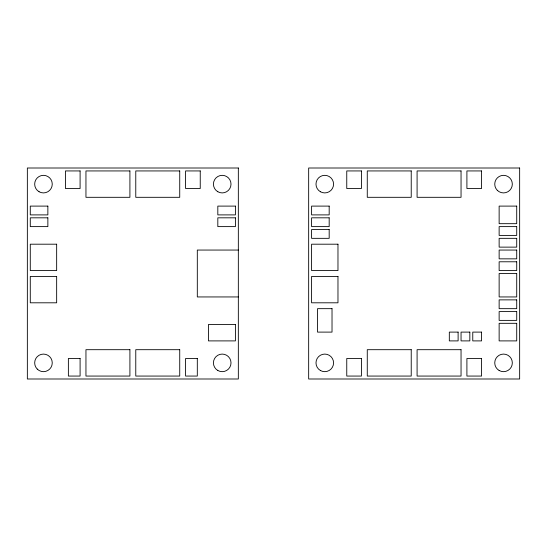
<?xml version="1.0" encoding="UTF-8"?>
<svg xmlns="http://www.w3.org/2000/svg" width="547" height="547" viewBox="0 0 547 547"><rect width="100%" height="100%" fill="white"/><g stroke="black" fill="none" stroke-linecap="round" stroke-linejoin="round"><path stroke-width="0.82" d="M238.335 250.054L197.31 250.054L197.31 296.946L238.335 296.946M238.335 168.004L27.35 168.004L27.35 378.996L238.335 378.996L238.335 168.004M519.65 168.004L308.665 168.004L308.665 378.996L519.65 378.996L519.65 168.004M80.094 170.938L65.442 170.938L65.442 188.517L80.094 188.517L80.094 170.938M129.912 170.938L85.954 170.938L85.954 197.31L129.912 197.31L129.912 170.938M179.731 170.938L135.772 170.938L135.772 197.31L179.731 197.31L179.731 170.938M200.243 170.938L185.59 170.938L185.59 188.517L200.243 188.517L200.243 170.938M361.41 170.938L346.757 170.938L346.757 188.517L361.41 188.517L361.41 170.938M411.228 170.938L367.269 170.938L367.269 197.31L411.228 197.31L411.228 170.938M461.046 170.938L417.087 170.938L417.087 197.31L461.046 197.31L461.046 170.938M481.558 170.938L466.906 170.938L466.906 188.517L481.558 188.517L481.558 170.938M47.862 206.103L30.283 206.103L30.283 214.896L47.862 214.896L47.862 206.103M235.408 206.103L217.822 206.103L217.822 214.896L235.408 214.896L235.408 206.103M329.178 206.103L311.592 206.103L311.592 214.896L329.178 214.896L329.178 206.103M516.717 206.103L499.137 206.103L499.137 223.682L516.717 223.682L516.717 206.103M47.862 217.822L30.283 217.822L30.283 226.615L47.862 226.615L47.862 217.822M235.408 217.822L217.822 217.822L217.822 226.615L235.408 226.615L235.408 217.822M329.178 217.822L311.592 217.822L311.592 226.615L329.178 226.615L329.178 217.822M516.717 226.615L499.137 226.615L499.137 235.408L516.717 235.408L516.717 226.615M329.178 229.542L311.592 229.542L311.592 238.335L329.178 238.335L329.178 229.542M516.717 238.335L499.137 238.335L499.137 247.128L516.717 247.128L516.717 238.335M56.656 244.194L30.283 244.194L30.283 270.567L56.656 270.567L56.656 244.194M337.971 244.194L311.592 244.194L311.592 270.567L337.971 270.567L337.971 244.194M516.717 250.054L499.137 250.054L499.137 258.847L516.717 258.847L516.717 250.054M516.717 261.781L499.137 261.781L499.137 270.567L516.717 270.567L516.717 261.781M516.717 273.5L499.137 273.5L499.137 296.946L516.717 296.946L516.717 273.5M56.656 276.433L30.283 276.433L30.283 302.806L56.656 302.806L56.656 276.433M337.971 276.433L311.592 276.433L311.592 302.806L337.971 302.806L337.971 276.433M516.717 299.872L499.137 299.872L499.137 308.665L516.717 308.665L516.717 299.872M332.022 308.665L317.54 308.665L317.54 332.104L332.022 332.104L332.022 308.665M516.717 311.592L499.137 311.592L499.137 320.385L516.717 320.385L516.717 311.592M516.717 323.318L499.137 323.318L499.137 340.897L516.717 340.897L516.717 323.318M235.408 324.487L208.448 324.487L208.448 340.897L235.408 340.897L235.408 324.487M458.112 332.104L449.319 332.104L449.319 340.897L458.112 340.897L458.112 332.104M469.832 332.104L461.046 332.104L461.046 340.897L469.832 340.897L469.832 332.104M481.558 332.104L472.765 332.104L472.765 340.897L481.558 340.897L481.558 332.104M129.912 349.69L85.954 349.69L85.954 376.062L129.912 376.062L129.912 349.69M179.731 349.69L135.772 349.69L135.772 376.062L179.731 376.062L179.731 349.69M411.228 349.69L367.269 349.69L367.269 376.062L411.228 376.062L411.228 349.69M461.046 349.69L417.087 349.69L417.087 376.062L461.046 376.062L461.046 349.69M80.094 358.483L68.375 358.483L68.375 376.062L80.094 376.062L80.094 358.483M197.31 358.483L185.59 358.483L185.59 376.062L197.31 376.062L197.31 358.483M361.41 358.483L346.757 358.483L346.757 376.062L361.41 376.062L361.41 358.483M481.558 358.483L466.906 358.483L466.906 376.062L481.558 376.062L481.558 358.483M39.069 191.737A8.793 8.793 0 0 0 52.259 184.127A8.793 8.793 0 0 0 39.069 176.51A8.793 8.793 0 0 0 39.069 191.737M217.822 370.49A8.793 8.793 0 0 0 231.012 362.873A8.793 8.793 0 0 0 217.822 355.263A8.793 8.793 0 0 0 217.822 370.49M320.385 191.737A8.793 8.793 0 0 0 333.574 184.127A8.793 8.793 0 0 0 320.385 176.51A8.793 8.793 0 0 0 320.385 191.737M217.822 191.737A8.793 8.793 0 0 0 231.012 184.127A8.793 8.793 0 0 0 217.822 176.51A8.793 8.793 0 0 0 217.822 191.737M37.251 369.095A8.793 8.793 0 0 0 51.958 365.15A8.793 8.793 0 0 0 41.189 354.388A8.793 8.793 0 0 0 37.251 369.095M320.385 370.49A8.793 8.793 0 0 0 333.574 362.873A8.793 8.793 0 0 0 320.385 355.263A8.793 8.793 0 0 0 320.385 370.49M497.319 190.342A8.793 8.793 0 0 0 512.026 186.397A8.793 8.793 0 0 0 501.257 175.635A8.793 8.793 0 0 0 497.319 190.342M499.137 370.49A8.793 8.793 0 0 0 512.327 362.873A8.793 8.793 0 0 0 499.137 355.263A8.793 8.793 0 0 0 499.137 370.49"/></g></svg>
